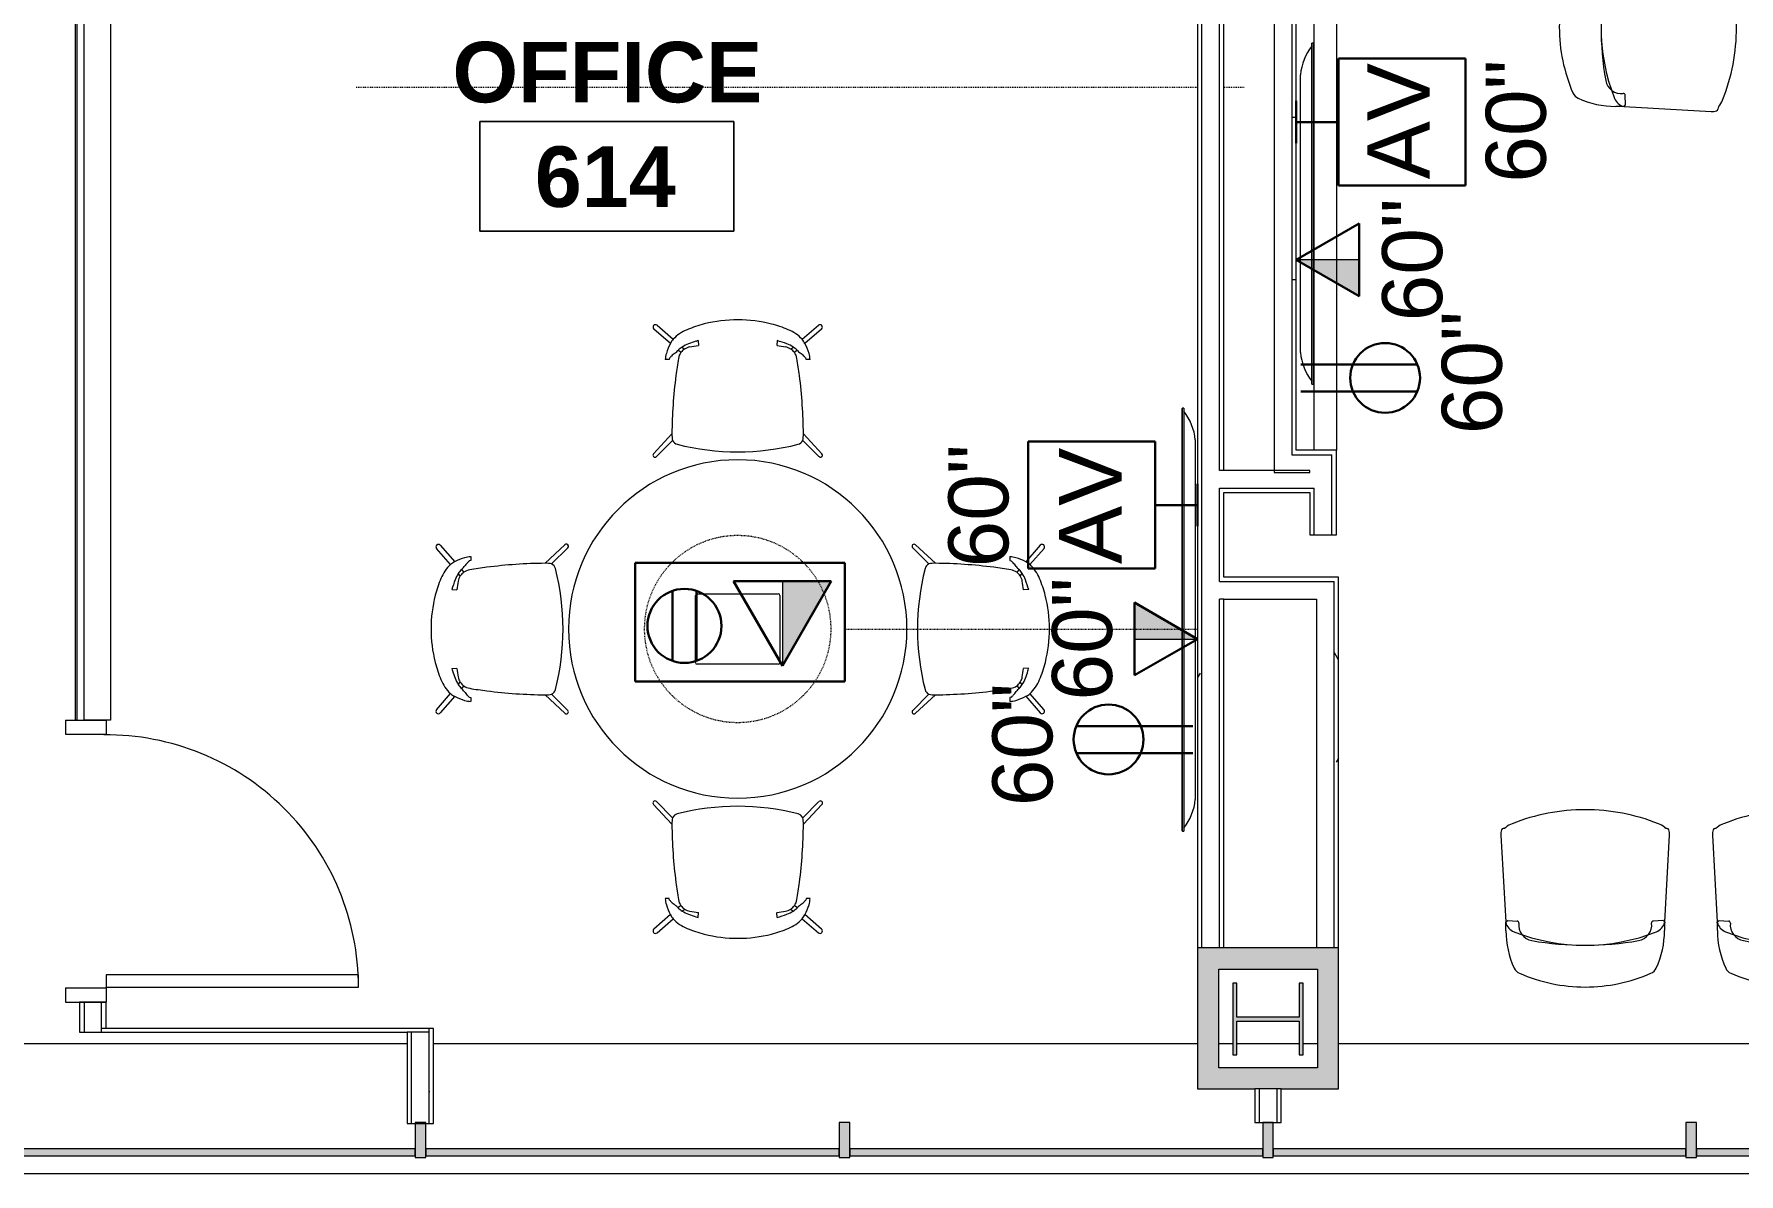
# Model space of a CAD drawing. Header units: inches. Extents: x -1180 to 2011, y -268 to 2143.
# Drawn here: x -592.4 to -350.6, y 717.9 to 879.6 of the extents above; entities that cross this region are included whole.
import ezdxf

# ---------------------------------------------------------------- set-up
doc = ezdxf.new("R2010")
doc.units = ezdxf.units.IN
doc.header["$MEASUREMENT"] = 0
for name, pattern in [('Dash 1_16_', [0.125, 0.0625, -0.0625]), ('Dash 1_8_', [0.25, 0.125, -0.125]), ('Steelcase Hidden Line', [0.117188, 0.078125, -0.039062])]:
    doc.linetypes.add(name, pattern=pattern)
for name, color, linetype, lineweight in [('A-ANNO-NOTE', 131, 'Continuous', 13), ('A-AREA-IDEN', 2, 'Continuous', 9), ('A-DETL', 90, 'Continuous', 13), ('A-DOOR', 31, 'Continuous', 13), ('A-DOOR-FRAM', 31, 'Continuous', 20), ('A-GLAZ-CURT', 52, 'Continuous', 9), ('A-GLAZ-CWMG', 51, 'Continuous', 13), ('A-WALL', 113, 'Continuous', 13), ('A-WALL-PATT', 111, 'Continuous', 13), ('I-FURN', 30, 'Continuous', 9), ('I-WALL', 2, 'Continuous', 13), ('Q-SPCQ', 91, 'Continuous', 9), ('S-COLS', 52, 'Continuous', 13)]:
    doc.layers.add(name, color=color, linetype=linetype, lineweight=lineweight)
doc.styles.add('Arial', font='arial.ttf', dxfattribs={"height": 8.851796})
doc.styles.add('Swis721 Lt BT', font='swissl.ttf', dxfattribs={"height": 8.514638})
doc.styles.add('Swis721 Lt BT_B', font='', dxfattribs={"height": 8.583975})
doc.styles.get('Swis721 Lt BT_B').set_extended_font_data('Swis721 Lt BT', bold=True)
pattern_1 = [(0, (0, 0), (30.72, 7.68), [1.267, -21.773, 1.267, -21.773, -122.88]), (0, (0, 0), (30.72, 7.68), [-46.08, 1.267, -44.813, 1.267, -21.773, -53.76]), (0, (0, 0), (30.72, 7.68), [-115.2, 1.267, -14.093, 1.267, -37.133]), (120, (11.52, 3.84), (-22.011075, 22.7643), [1.267, -21.773, 1.267, -21.773, -122.88]), (120, (11.52, 3.84), (-22.011075, 22.7643), [-46.08, 1.267, -44.813, 1.267, -21.773, -53.76]), (120, (11.52, 3.84), (-22.011075, 22.7643), [-115.2, 1.267, -14.093, 1.267, -37.133]), (240, (15.36, 19.2), (-8.708925, -30.4443), [1.267, -21.773, 1.267, -21.773, -122.88]), (240, (15.36, 19.2), (-8.708925, -30.4443), [-46.08, 1.267, -44.813, 1.267, -21.773, -53.76]), (240, (15.36, 19.2), (-8.708925, -30.4443), [-115.2, 1.267, -14.093, 1.267, -37.133])]

# ---------------------------------------------------------------- blocks, each defined once
blk = doc.blocks.new('HP-Bearing Pile-Column - HP10X57-5580024-6TH FLOOR POWER _ SIGNAL')
at = {"layer": 'S-COLS', "lineweight": 9}
blk.add_hatch(color=7, dxfattribs=at).paths.add_polyline_path([(-5.1, 5), (-5.1, 4.435), (-0.2825, 4.435), (-0.2825, -4.435), (-5.1, -4.435), (-5.1, -5), (5.1, -5), (5.1, -4.435), (0.2825, -4.435), (0.2825, 4.435), (5.1, 4.435), (5.1, 5), (-4.9623, 5)], flags=0)
at = {"layer": 'S-COLS', "color": 8, "lineweight": 20}
for p, q in [((5.1, 5), (-5.1, 5)), ((-5.1, 5), (-5.1, 4.435)), ((5.1, 4.435), (5.1, 5)), ((-5.1, 4.435), (-0.2825, 4.435)), ((-0.2825, 4.435), (-0.2825, -4.435)), ((0.2825, -4.435), (0.2825, 4.435)), ((0.2825, 4.435), (5.1, 4.435)), ((-0.2825, -4.435), (-5.1, -4.435)), ((-5.1, -4.435), (-5.1, -5)), ((5.1, -4.435), (0.2825, -4.435)), ((5.1, -5), (5.1, -4.435)), ((-5.1, -5), (5.1, -5))]:
    blk.add_line(p, q, dxfattribs=at)
blk = doc.blocks.new('System Panel - Glazed-5268268-6TH FLOOR POWER _ SIGNAL')
at = {"layer": 'A-GLAZ-CURT'}
blk.add_hatch(color=7, dxfattribs=at).paths.add_polyline_path([(-29.25, 1.75), (-29.25, 0.75), (29.25, 0.75), (29.25, 1.75)], flags=0)
at = {"layer": 'A-GLAZ-CURT', "color": 8, "lineweight": 20}
for p, q in [((29.25, 1.75), (-29.25, 1.75)), ((-29.25, 1.75), (-29.25, 0.75)), ((-29.25, 0.75), (29.25, 0.75)), ((29.25, 0.75), (29.25, 1.75))]:
    blk.add_line(p, q, dxfattribs=at)
blk = doc.blocks.new('System Panel - Glazed-5268269-6TH FLOOR POWER _ SIGNAL')
at = {"layer": 'A-GLAZ-CURT'}
blk.add_hatch(color=7, dxfattribs=at).paths.add_polyline_path([(19.34, 1.75), (-29.32, 1.75), (-29.32, 0.75), (29.32, 0.75), (29.32, 1.75)], flags=0)
at = {"layer": 'A-GLAZ-CURT', "color": 8, "lineweight": 20}
for p, q in [((29.32, 1.75), (-29.32, 1.75)), ((-29.32, 1.75), (-29.32, 0.75)), ((-29.32, 0.75), (29.32, 0.75)), ((29.32, 0.75), (29.32, 1.75))]:
    blk.add_line(p, q, dxfattribs=at)
blk = doc.blocks.new('System Panel - Glazed-5268270-6TH FLOOR POWER _ SIGNAL')
at = {"layer": 'A-GLAZ-CURT'}
blk.add_hatch(color=7, dxfattribs=at).paths.add_polyline_path([(-29.29, 1.75), (-29.29, 0.75), (29.29, 0.75), (29.29, 1.75), (-23.04, 1.75)], flags=0)
at = {"layer": 'A-GLAZ-CURT', "color": 8, "lineweight": 20}
for p, q in [((29.29, 1.75), (-29.29, 1.75)), ((-29.29, 1.75), (-29.29, 0.75)), ((-29.29, 0.75), (29.29, 0.75)), ((29.29, 0.75), (29.29, 1.75))]:
    blk.add_line(p, q, dxfattribs=at)
blk = doc.blocks.new('Rectangular Mullion - 1_5_ x 2_5_ rectangular-5268262-6TH FLOOR POWER _ SIGNAL')
at = {"layer": 'A-GLAZ-CWMG', "lineweight": 9}
blk.add_hatch(color=7, dxfattribs=at).paths.add_polyline_path([(0.75, -2), (-0.75, -2), (-0.75, 3), (0.75, 3), (0.75, -1.75)], flags=0)
at = {"layer": 'A-GLAZ-CWMG', "color": 8, "lineweight": 20}
for p, q in [((-0.75, 3), (0.75, 3)), ((-0.75, -2), (-0.75, 3)), ((0.75, 3), (0.75, -2)), ((0.75, -2), (-0.75, -2))]:
    blk.add_line(p, q, dxfattribs=at)
blk = doc.blocks.new('A-Flat_Screen_TV - OLED 55BGP 55_-4747240-6TH FLOOR POWER _ SIGNAL')
at = {"layer": 'Q-SPCQ'}
for p, q in [((-24.2, 0.19), (24.2, 0.19)), ((-24.2, 0.19), (-24.2, 0)), ((24.2, 0), (-24.2, 0)), ((-24.14, 0), (-24.14, -0.06)), ((-19.7, 1.81), (19.7, 1.81)), ((24.14, -0.06), (24.14, 0)), ((24.2, 0), (24.2, 0.19)), ((24.14, -0.06), (-24.14, -0.06))]:
    blk.add_line(p, q, dxfattribs=at)
for centre, start, end in [((-19.1, -5.58), 94.6372, 128.9656), ((19.1, -5.58), 51.0344, 85.3628)]:
    blk.add_arc(centre, 7.41, start, end, dxfattribs=at)
blk = doc.blocks.new('Steelcase Coalesse - Bindu - Seating - Conference - Chair - Mid Back-5289058-6TH FLOOR POWER _ SIGNAL')
at = {"layer": 'I-FURN'}
for p, q in [((-11.96, -3.6), (-11.27, -15.92)), ((11.27, -15.92), (11.96, -3.6)), ((-11.27, -15.92), (-10.99, -15.73)), ((-10.99, -15.73), (-9.66, -15.79)), ((10.99, -15.73), (9.66, -15.79)), ((11.27, -15.92), (10.99, -15.73))]:
    blk.add_line(p, q, dxfattribs=at)
for centre, radius, start, end in [((0, -28.17), 28.17, 90.001, 111.5988), ((0, -28.17), 28.17, 68.4012, 89.999), ((-9.06, -5.29), 3.56, 111.5988, 128.378), ((9.06, -5.29), 3.56, 51.622, 68.4012), ((-9.68, -3.48), 2.28, 164.1416, 183.2105), ((-11.59, -2.93), 0.295, 95.4219, 164.1416), ((-11.68, -1.97), 0.666, 275.4219, 308.378), ((11.68, -1.97), 0.666, 231.622, 264.5781), ((11.59, -2.93), 0.295, 15.8584, 84.5781), ((9.68, -3.48), 2.28, 356.7895, 15.8584), ((-30.81, -17.02), 19.57, 359.6896, 3.2105), ((-9.4, -15.52), 1.92, 194.3053, 248.5611), ((-9.66, -16.04), 0.25, 352.9623, 87.7727), ((-7.18, -16.34), 2.25, 172.9623, 260.0453), ((7.18, -16.34), 2.25, 279.9547, 7.0377), ((9.66, -16.04), 0.25, 92.2273, 187.0377), ((9.4, -15.52), 1.92, 291.4389, 345.6947), ((30.81, -17.02), 19.57, 176.7895, 180.3104), ((1.3, -17.19), 12.54, 179.6896, 204.9024), ((0, 8.43), 27.65, 248.5611, 291.4389), ((0, 24.59), 43.81, 260.0453, 279.9547), ((-1.3, -17.19), 12.54, 335.0976, 0.3104), ((-8.74, -21.85), 1.47, 204.9024, 246.483), ((0, -1.77), 23.37, 246.483, 270), ((0, -1.77), 23.37, 270, 293.517), ((8.74, -21.85), 1.47, 293.517, 335.0976)]:
    blk.add_arc(centre, radius, start, end, dxfattribs=at)
blk = doc.blocks.new('Steelcase Coalesse - Host - Table - Round - 60_ Dia - 1 TAP-5300079-6TH FLOOR POWER _ SIGNAL')
at = {"layer": 'I-FURN'}
for p, q in [((-31.89, 26.68), (-20.39, 26.68)), ((-32.14, 16.93), (-32.14, 26.43)), ((-20.14, 26.43), (-20.14, 16.93)), ((-20.39, 16.68), (-31.89, 16.68))]:
    blk.add_line(p, q, dxfattribs=at)
for centre, radius, start, end in [((-26.14, 21.68), 24, 0, 180), ((-31.89, 26.43), 0.25, 90, 180), ((-20.39, 26.43), 0.25, 0, 90), ((-26.14, 21.68), 24, 180, 0), ((-31.89, 16.93), 0.25, 180, 270), ((-20.39, 16.93), 0.25, 270, 0)]:
    blk.add_arc(centre, radius, start, end, dxfattribs=at)
at = {"layer": 'I-FURN', "linetype": 'Steelcase Hidden Line'}
for start, end in [(0, 180), (180, 360)]:
    blk.add_arc((-26.14, 21.68), 13.25, start, end, dxfattribs=at)
blk = doc.blocks.new('Steelcase Coalesse - Wrapp Side - Seating - Four Leg - Chair-5299867-6TH FLOOR POWER _ SIGNAL')
at = {"layer": 'I-FURN'}
for p, q in [((-9.53, 15.37), (-11.88, 17.42)), ((-11.44, 17.95), (-9.15, 15.96)), ((9.15, 15.96), (11.44, 17.95)), ((11.88, 17.42), (9.53, 15.37)), ((-7.88, 14.86), (-7.54, 14.57)), ((-5.61, 15.78), (-5.57, 15.06)), ((5.61, 15.78), (5.57, 15.06)), ((7.54, 14.57), (7.88, 14.86)), ((-9.73, 13.1), (-10.27, 13.1)), ((-9.66, 13.3), (-9.73, 13.1)), ((-8.05, 14.08), (-8.44, 14.42)), ((8.44, 14.42), (8.05, 14.08)), ((9.73, 13.1), (9.66, 13.3)), ((10.27, 13.1), (9.73, 13.1)), ((-11.94, -0.27), (-9.33, 2.54)), ((9.33, 2.54), (11.94, -0.27)), ((-9.24, 1.62), (-11.53, -0.68)), ((11.53, -0.68), (9.24, 1.62))]:
    blk.add_line(p, q, dxfattribs=at)
for centre, radius, start, end in [((-11.66, 17.68), 0.348, 51.3984, 229), ((-4.94, 11.96), 5.81, 112.5595, 136.4079), ((0.05, -0.05), 18.81, 104.7363, 112.5595), ((0, -0.92), 19.64, 75.8603, 103.9565), ((-0.05, -0.05), 18.81, 67.4404, 75.0824), ((4.94, 11.96), 5.81, 43.5921, 67.4404), ((11.66, 17.68), 0.348, 311, 128.6016), ((-4.03, 12.26), 6.32, 150.4844, 164.4644), ((-7.8, 14.68), 1.86, 136.4079, 158.1796), ((-5.29, 10.95), 4.69, 123.4699, 132.1521), ((-6.45, 12.92), 1.98, 123.4581, 143.8091), ((-5.4, 11.11), 4.49, 110.4842, 123.4699), ((-6.45, 12.92), 1.98, 99.7176, 123.4581), ((-0.27, -2.39), 18.93, 107.4061, 110.7258), ((-0.22, -23.51), 38.93, 97.91, 99.7176), ((-0.2, -2.58), 19.13, 106.417, 107.4359), ((0.22, -23.51), 38.93, 80.2824, 82.09), ((0.27, -2.39), 18.93, 69.2742, 73.6235), ((6.45, 12.92), 1.98, 56.5419, 80.2824), ((5.4, 11.11), 4.49, 56.5301, 69.5158), ((6.45, 12.92), 1.98, 36.1909, 56.5419), ((5.29, 10.95), 4.69, 47.8479, 56.5301), ((4.03, 12.26), 6.32, 29.5156, 35.8969), ((4.03, 12.26), 6.32, 15.5356, 29.5156), ((-5.94, 12.78), 4.34, 164.3288, 175.6688), ((-7.5, 11.47), 2.83, 131.9367, 139.5974), ((-5.24, 9.11), 6.1, 126.618, 132.964), ((-10.51, 16.16), 2.71, 307.2391, 320.0505), ((59.89, 1.97), 69.22, 170.6281, 172.6643), ((-6.45, 12.92), 1.98, 143.8091, 170.6281), ((6.45, 12.92), 1.98, 9.3719, 36.1909), ((6.45, 12.92), 1.98, 9.3719, 36.1909), ((-59.89, 1.97), 69.22, 7.3357, 9.3719), ((10.51, 16.16), 2.71, 219.9495, 232.7609), ((5.24, 9.11), 6.1, 47.036, 53.382), ((7.5, 11.47), 2.83, 40.4026, 48.0633), ((5.94, 12.78), 4.34, 4.3312, 15.6712), ((59.89, 1.97), 69.22, 172.6643, 179.5287), ((-59.89, 1.97), 69.22, 0.4713, 7.3357), ((-4.97, 2.5), 4.36, 179.5287, 191.6837), ((4.97, 2.5), 4.36, 348.3163, 0.4713), ((-8.33, 2.04), 1, 204.8357, 255.2463), ((0, 34.83), 34.83, 255.7325, 284.2529), ((8.33, 2.04), 1, 284.2529, 335.1643), ((-11.74, -0.48), 0.29, 135, 315), ((11.74, -0.48), 0.29, 225, 45)]:
    blk.add_arc(centre, radius, start, end, dxfattribs=at)
blk = doc.blocks.new('Steelcase Coalesse - Wrapp Side - Seating - Four Leg - Chair-5298037-6TH FLOOR POWER _ SIGNAL')
at = {"layer": 'I-FURN'}
for p, q in [((-11.94, 0.27), (-9.33, -2.54)), ((-9.24, -1.62), (-11.53, 0.68)), ((11.53, 0.68), (9.24, -1.62)), ((9.33, -2.54), (11.94, 0.27)), ((-9.73, -13.1), (-10.27, -13.1)), ((-9.66, -13.3), (-9.73, -13.1)), ((-8.05, -14.08), (-8.44, -14.42)), ((8.44, -14.42), (8.05, -14.08)), ((9.73, -13.1), (9.66, -13.3)), ((10.27, -13.1), (9.73, -13.1)), ((-9.53, -15.37), (-11.88, -17.42)), ((-11.44, -17.95), (-9.15, -15.96)), ((-7.88, -14.86), (-7.54, -14.57)), ((-5.61, -15.78), (-5.57, -15.06)), ((5.61, -15.78), (5.57, -15.06)), ((7.54, -14.57), (7.88, -14.86)), ((9.15, -15.96), (11.44, -17.95)), ((11.88, -17.42), (9.53, -15.37))]:
    blk.add_line(p, q, dxfattribs=at)
for centre, radius, start, end in [((-11.74, 0.48), 0.29, 45, 225), ((0, -34.83), 34.83, 75.7471, 104.2675), ((11.74, 0.48), 0.29, 315, 135), ((-4.97, -2.5), 4.36, 168.3163, 180.4713), ((-8.33, -2.04), 1, 104.7537, 155.1643), ((8.33, -2.04), 1, 24.8357, 75.7471), ((4.97, -2.5), 4.36, 359.5287, 11.6837), ((59.89, -1.97), 69.22, 180.4713, 187.3357), ((-59.89, -1.97), 69.22, 352.6643, 359.5287), ((59.89, -1.97), 69.22, 187.3357, 189.3719), ((-59.89, -1.97), 69.22, 350.6281, 352.6643), ((-5.94, -12.78), 4.34, 184.3312, 195.6712), ((-4.03, -12.26), 6.32, 195.5356, 209.5156), ((-7.5, -11.47), 2.83, 220.4026, 228.0633), ((-5.24, -9.11), 6.1, 227.036, 233.382), ((-10.51, -16.16), 2.71, 39.9495, 52.7609), ((-5.29, -10.95), 4.69, 227.8479, 236.5301), ((-6.45, -12.92), 1.98, 189.3719, 216.1909), ((-6.45, -12.92), 1.98, 216.1909, 236.5419), ((6.45, -12.92), 1.98, 303.4581, 323.8091), ((5.29, -10.95), 4.69, 303.4699, 312.1521), ((6.45, -12.92), 1.98, 323.8091, 350.6281), ((6.45, -12.92), 1.98, 323.8091, 350.6281), ((10.51, -16.16), 2.71, 127.2391, 140.0505), ((5.24, -9.11), 6.1, 306.618, 312.964), ((7.5, -11.47), 2.83, 311.9367, 319.5974), ((4.03, -12.26), 6.32, 330.4844, 344.4644), ((5.94, -12.78), 4.34, 344.3288, 355.6688), ((-7.8, -14.68), 1.86, 201.8204, 223.5921), ((-4.94, -11.96), 5.81, 223.5921, 247.4405), ((-5.4, -11.11), 4.49, 236.5301, 249.5158), ((-6.45, -12.92), 1.98, 236.5419, 260.2824), ((-0.27, 2.39), 18.93, 249.2742, 252.5939), ((-0.22, 23.51), 38.93, 260.2824, 262.09), ((-0.2, 2.58), 19.13, 252.5641, 253.583), ((0.22, 23.51), 38.93, 277.91, 279.7176), ((0.27, 2.39), 18.93, 286.3765, 290.7258), ((6.45, -12.92), 1.98, 279.7176, 303.4581), ((5.4, -11.11), 4.49, 290.4842, 303.4699), ((4.94, -11.96), 5.81, 292.5596, 316.4079), ((4.03, -12.26), 6.32, 324.1031, 330.4844), ((-11.66, -17.68), 0.348, 131, 308.6016), ((0.05, 0.05), 18.81, 247.4405, 255.2637), ((0, 0.92), 19.64, 256.0435, 284.1397), ((-0.05, 0.05), 18.81, 284.9176, 292.5596), ((11.66, -17.68), 0.348, 231.3984, 49)]:
    blk.add_arc(centre, radius, start, end, dxfattribs=at)
blk = doc.blocks.new('Single Flush - OTJ_SOLIDFLUSH_ALUM-5015488-6TH FLOOR POWER _ SIGNAL')
at = {"layer": 'A-DOOR', "lineweight": 20}
for p, q in [((16.15625, 37.6875), (16.15625, 1.875)), ((17.90625, 37.6875), (16.15625, 37.6875)), ((17.90625, 1.875), (17.90625, 37.6875)), ((16.15625, 1.875), (17.90625, 1.875))]:
    blk.add_line(p, q, dxfattribs=at)
at = {"layer": 'A-DOOR', "lineweight": 9}
blk.add_arc((17.90625, 1.875), 35.8125, 90, 180.5, dxfattribs=at)
at = {"layer": 'A-DOOR-FRAM'}
for p, q in [((-20, -3.875), (-20, 1.875)), ((-20, 1.875), (-18, 1.875)), ((-18, -3.875), (-18, 1.875)), ((18.000004, -3.875), (18.000004, 1.875)), ((18.000004, 1.875), (20.000004, 1.875)), ((20.000004, -3.875), (20.000004, 1.875)), ((-20, -3.875), (-18, -3.875)), ((18.000004, -3.875), (20.000004, -3.875))]:
    blk.add_line(p, q, dxfattribs=at)
blk = doc.blocks.new('Zira Wksta 12 - Type 1-V115-6TH FLOOR POWER _ SIGNAL')
at = {"layer": 'I-FURN', "linetype": 'Dash 1_8_'}
for p, q in [((-108, 12), (-108, -107.34)), ((-108, -111.09), (-108, -114))]:
    blk.add_line(p, q, dxfattribs=at)
blk = doc.blocks.new('A-Flat_Screen_TV - OLED 65B6P 65_-4747238-6TH FLOOR POWER _ SIGNAL')
at = {"layer": 'Q-SPCQ'}
for p, q in [((-30, 0.19), (30, 0.19)), ((-30, 0.19), (-30, 0)), ((30, 0), (-30, 0)), ((-29.94, 0), (-29.94, -0.06)), ((-25.5, 1.81), (25.5, 1.81)), ((29.94, -0.06), (29.94, 0)), ((30, 0), (30, 0.19)), ((29.94, -0.06), (-29.94, -0.06))]:
    blk.add_line(p, q, dxfattribs=at)
for centre, start, end in [((-24.9, -5.58), 94.6372, 128.9656), ((24.9, -5.58), 51.0344, 85.3628)]:
    blk.add_arc(centre, 7.41, start, end, dxfattribs=at)
blk = doc.blocks.new('System Panel - Glazed-5829849-6TH FLOOR POWER _ SIGNAL')
at = {"layer": 'A-GLAZ-CURT', "lineweight": 13}
for p, q in [((95.76, 1.75), (-95.76, 1.75)), ((-95.76, 1.75), (-95.76, 0.75)), ((-95.76, 0.75), (95.76, 0.75)), ((95.76, 0.75), (95.76, 1.75))]:
    blk.add_line(p, q, dxfattribs=at)
blk = doc.blocks.new('Rectangular Mullion - 1_5_ x 2_5_ rectangular-5829844-6TH FLOOR POWER _ SIGNAL')
at = {"layer": 'A-GLAZ-CWMG', "lineweight": 9}
for p, q in [((-586.55, 973.85), (-586.55, 782.32)), ((-581.55, 973.85), (-581.55, 782.32)), ((-586.3, 782.32), (-586.55, 782.32)), ((-581.55, 782.32), (-585.3, 782.32))]:
    blk.add_line(p, q, dxfattribs=at)
blk = doc.blocks.new('Room Tag - Room Name and Number-3379422-6TH FLOOR POWER _ SIGNAL')
at = {"layer": 'A-AREA-IDEN'}
for p, q in [((-0.1881, -0.1636), (-0.1881, -0.0018)), ((-0.1881, -0.0018), (0.1869, -0.0018)), ((0.1869, -0.0018), (-0.1881, -0.0018)), ((-0.1881, -0.0018), (-0.1881, -0.1636)), ((0.1869, -0.0018), (0.1869, -0.1636)), ((0.1869, -0.1636), (0.1869, -0.0018)), ((0.1869, -0.1636), (-0.1881, -0.1636)), ((-0.1881, -0.1636), (0.1869, -0.1636))]:
    blk.add_line(p, q, dxfattribs=at)

msp = doc.modelspace()

# ---------------------------------------------------------------- hatches: boundary and pattern name
at = {"layer": 'A-ANNO-NOTE', "lineweight": 9}
for points in [[(-404.44, 842.44), (-404.44, 847.6), (-413.37, 847.6)], [(-486.23, 790.01), (-479.31, 802.01), (-486.23, 802.01), (-486.23, 801.55)], [(-427.37, 793.82), (-436.3, 798.98), (-436.3, 793.82), (-429.49, 793.82)]]:
    msp.add_hatch(color=256, dxfattribs=at).paths.add_polyline_path(points, flags=0)
at = {"layer": 'A-WALL-PATT', "lineweight": 9}
h = msp.add_hatch(dxfattribs=at)
h.set_pattern_fill('FP_1', color=256, style=0, pattern_type=2)
h.set_pattern_definition(pattern_1)
h.paths.add_polyline_path([(-582.17, 738.57), (-582.17, 742.32), (-582.8, 742.32), (-582.8, 738.57)], flags=0)
h.paths.add_polyline_path([(-582.8, 975.35), (-582.17, 975.35), (-582.17, 979.97), (-582.8, 979.97), (-582.8, 979.35)], flags=0)
h.paths.add_polyline_path([(-582.17, 982.47), (-582.17, 987.1), (-582.8, 987.1), (-582.8, 982.47)], flags=0)
h.paths.add_polyline_path([(-582.8, 1162.48), (-582.17, 1162.48), (-582.17, 1166.48), (-582.8, 1166.48)], flags=0)
h = msp.add_hatch(dxfattribs=at)
h.set_pattern_fill('FP_1', color=256, style=0, pattern_type=2)
h.set_pattern_definition(pattern_1)
h.paths.add_polyline_path([(-427.37, 750), (-426.75, 750), (-426.75, 965.1), (-427.37, 965.1), (-427.37, 780.83)], flags=0)
h = msp.add_hatch(dxfattribs=at)
h.set_pattern_fill('FP_1', color=256, style=0, pattern_type=2)
h.set_pattern_definition(pattern_1)
h.paths.add_polyline_path([(-423.62, 750), (-423.62, 799.46), (-424.25, 799.46), (-424.25, 750)], flags=0)
h.paths.add_polyline_path([(-423.62, 801.96), (-423.62, 815.21), (-424.25, 815.21), (-424.25, 801.96)], flags=0)
h.paths.add_polyline_path([(-424.25, 817.71), (-423.62, 817.71), (-423.62, 943.46), (-424.25, 943.46), (-424.25, 820.59)], flags=0)
h.paths.add_polyline_path([(-423.62, 945.96), (-423.62, 959.21), (-424.25, 959.21), (-424.25, 945.96)], flags=0)
h.paths.add_polyline_path([(-423.62, 961.71), (-423.62, 965.1), (-424.25, 965.1), (-424.25, 961.71)], flags=0)
h = msp.add_hatch(dxfattribs=at)
h.set_pattern_fill('FP_1', color=256, style=0, pattern_type=2)
h.set_pattern_definition(pattern_1)
h.paths.add_polyline_path([(-413.37, 820.59), (-413.37, 941.21), (-414, 941.21), (-414, 820.59)], flags=0)
h = msp.add_hatch(dxfattribs=at)
h.set_pattern_fill('FP_1', color=256, style=0, pattern_type=2)
h.set_pattern_definition(pattern_1)
h.paths.add_polyline_path([(-407.37, 750), (-407.37, 802.59), (-408, 802.59), (-408, 750)], flags=0)
for points in [[(-427.37, 730), (-424.37, 730), (-424.37, 750), (-427.37, 750), (-427.37, 736.45)], [(-424.37, 747), (-407.37, 747), (-407.37, 750), (-424.37, 750)], [(-407.37, 730), (-407.37, 747), (-410.37, 747), (-410.37, 730)], [(-418.62, 730), (-410.37, 730), (-410.37, 733), (-424.37, 733), (-424.37, 730), (-419.25, 730)]]:
    msp.add_hatch(color=7, dxfattribs=at).paths.add_polyline_path(points, flags=0)
h = msp.add_hatch(dxfattribs=at)
h.set_pattern_fill('FP_1', color=256, style=0, pattern_type=2)
h.set_pattern_definition(pattern_1)
h.paths.add_polyline_path([(-536.34, 725.12), (-535.71, 725.12), (-535.71, 738.57), (-536.34, 738.57), (-536.34, 736.45)], flags=0)

# ---------------------------------------------------------------- linework, layer by layer
at = {"layer": 'A-ANNO-NOTE', "lineweight": 30}
for p, q in [((-407.37, 876.15), (-407.37, 858.15)), ((-389.37, 876.15), (-407.37, 876.15)), ((-389.37, 858.15), (-389.37, 876.15)), ((-413.37, 864.15), (-413.37, 870.15)), ((-413.37, 867.15), (-407.37, 867.15)), ((-407.37, 858.15), (-389.37, 858.15)), ((-413.37, 847.6), (-404.44, 852.75)), ((-404.44, 852.75), (-404.44, 842.44)), ((-413.37, 847.6), (-404.44, 842.44)), ((-412.72, 832.77), (-396.19, 832.77)), ((-412.72, 828.94), (-396.19, 828.94)), ((-433.37, 821.82), (-451.37, 821.82)), ((-451.37, 821.82), (-451.37, 803.82)), ((-433.37, 803.82), (-433.37, 821.82)), ((-427.37, 815.82), (-427.37, 809.82)), ((-427.37, 812.82), (-433.37, 812.82)), ((-507.11, 804.63), (-477.4, 804.63)), ((-507.11, 787.81), (-507.11, 804.63)), ((-477.4, 804.63), (-477.4, 787.81)), ((-451.37, 803.82), (-433.37, 803.82)), ((-501.83, 790.71), (-501.83, 800.65)), ((-498.45, 790.71), (-498.45, 800.65)), ((-493.16, 802.01), (-479.31, 802.01)), ((-486.23, 790.01), (-493.16, 802.01)), ((-479.31, 802.01), (-486.23, 790.01)), ((-427.37, 793.82), (-436.3, 798.98)), ((-436.3, 788.67), (-436.3, 798.98)), ((-427.37, 793.82), (-436.3, 788.67)), ((-477.4, 787.81), (-507.11, 787.81)), ((-428.03, 781.48), (-444.55, 781.48)), ((-428.03, 777.65), (-444.55, 777.65))]:
    msp.add_line(p, q, dxfattribs=at)
at = {"layer": 'A-ANNO-NOTE', "lineweight": 9}
for p, q in [((-413.37, 847.6), (-404.44, 842.44)), ((-404.44, 847.6), (-413.37, 847.6)), ((-404.44, 842.44), (-404.44, 847.6)), ((-486.23, 802.01), (-486.23, 790.01)), ((-486.23, 790.01), (-479.31, 802.01)), ((-479.31, 802.01), (-486.23, 802.01)), ((-427.37, 793.82), (-436.3, 798.98)), ((-436.3, 798.98), (-436.3, 793.82)), ((-436.3, 793.82), (-427.37, 793.82))]:
    msp.add_line(p, q, dxfattribs=at)
at = {"layer": 'A-ANNO-NOTE', "lineweight": 30}
for centre, radius in [((-400.76, 830.85), 4.95), ((-500.14, 795.68), 5.25), ((-439.99, 779.57), 4.95)]:
    msp.add_circle(centre, radius, dxfattribs=at)
at = {"layer": 'A-DETL', "linetype": 'Dash 1_16_'}
msp.add_line((-477.5, 795.23), (-427.37, 795.23), dxfattribs=at)
at = {"layer": 'A-WALL'}
for p, q in [((-426.75, 750), (-426.75, 965.1)), ((-424.25, 817.71), (-424.25, 943.46)), ((-414, 941.21), (-414, 819.96)), ((-414, 819.96), (-408.31, 819.96)), ((-408.31, 808.59), (-408.31, 819.96)), ((-423.62, 817.71), (-424.25, 817.71)), ((-424.25, 801.96), (-424.25, 815.21)), ((-424.25, 815.21), (-410.81, 815.21)), ((-410.81, 808.59), (-410.81, 815.21)), ((-424.25, 801.96), (-408, 801.96)), ((-408, 750), (-408, 801.96)), ((-424.25, 750), (-424.25, 799.46)), ((-423.62, 799.46), (-424.25, 799.46)), ((-585.3, 742.32), (-585.3, 738.07)), ((-582.8, 738.07), (-582.8, 742.32)), ((-582.17, 738.57), (-582.8, 738.57)), ((-536.34, 738.07), (-539.46, 738.07)), ((-538.84, 725.12), (-538.84, 738.07)), ((-536.34, 725.12), (-536.34, 738.57)), ((-415.5, 730), (-419.25, 730)), ((-418.62, 730), (-418.62, 725.26)), ((-416.12, 730), (-416.12, 725.26))]:
    msp.add_line(p, q, dxfattribs=at)
at = {"layer": 'A-WALL', "color": 55}
msp.add_line((-424.37, 750), (-427.37, 750), dxfattribs=at)
at = {"layer": 'A-WALL', "lineweight": 9}
for p, q in [((-767.55, 736.45), (-539.46, 736.45)), ((-535.71, 736.45), (-427.37, 736.45)), ((-424.37, 736.45), (-422.37, 736.45)), ((-421.81, 736.45), (-412.94, 736.45)), ((-412.37, 736.45), (-410.37, 736.45)), ((-407.37, 736.45), (-67.38, 736.45)), ((1201.15, 717.95), (-955.72, 717.95))]:
    msp.add_line(p, q, dxfattribs=at)
at = {"layer": 'I-WALL'}
for p, q in [((-427.37, 965.1), (-427.37, 750)), ((-423.62, 817.71), (-423.62, 943.46)), ((-416.5, 943.71), (-416.5, 817.46)), ((-413.37, 820.59), (-413.37, 940.59)), ((-407.68, 820.59), (-413.37, 820.59)), ((-407.68, 808.59), (-407.68, 820.59)), ((-411.43, 817.71), (-423.62, 817.71)), ((-416.5, 817.46), (-411.43, 817.46)), ((-411.43, 817.46), (-411.43, 817.71)), ((-423.62, 802.59), (-423.62, 814.59)), ((-423.62, 814.59), (-411.43, 814.59)), ((-411.43, 814.59), (-411.43, 808.59)), ((-411.43, 808.59), (-407.68, 808.59)), ((-407.37, 802.59), (-423.62, 802.59)), ((-407.37, 750), (-407.37, 802.59)), ((-423.62, 750), (-423.62, 799.46)), ((-423.62, 799.46), (-410.5, 799.46)), ((-410.5, 799.46), (-410.5, 750)), ((-582.17, 742.32), (-585.92, 742.32)), ((-585.92, 742.32), (-585.92, 738.07)), ((-582.17, 738.57), (-582.17, 742.32)), ((-585.92, 738.07), (-539.46, 738.07)), ((-535.71, 738.57), (-582.17, 738.57)), ((-539.46, 738.07), (-539.46, 725.12)), ((-535.71, 725.12), (-535.71, 738.57)), ((-419.25, 730), (-419.25, 725.26)), ((-415.5, 725.26), (-415.5, 730)), ((-539.46, 725.12), (-535.71, 725.12)), ((-419.25, 725.26), (-415.5, 725.26))]:
    msp.add_line(p, q, dxfattribs=at)
at = {"layer": 'I-WALL', "lineweight": 9}
for p, q in [((-410.81, 820.59), (-410.81, 940.59)), ((-407.68, 940.59), (-407.68, 820.59))]:
    msp.add_line(p, q, dxfattribs=at)
at = {"layer": 'I-WALL', "color": 8, "lineweight": 20}
for p, q in [((-427.37, 750), (-427.37, 730)), ((-407.37, 750), (-424.37, 750)), ((-407.37, 730), (-407.37, 750)), ((-424.37, 733), (-424.37, 747)), ((-424.37, 747), (-410.37, 747)), ((-410.37, 747), (-410.37, 733)), ((-410.37, 733), (-424.37, 733)), ((-427.37, 730), (-419.25, 730)), ((-415.5, 730), (-407.37, 730))]:
    msp.add_line(p, q, dxfattribs=at)

# ---------------------------------------------------------------- block references
at = {"layer": 'A-AREA-IDEN', "xscale": 95.99999999999994, "yscale": 95.99999999999994, "zscale": 95.99999999999994}
msp.add_blockref('Room Tag - Room Name and Number-3379422-6TH FLOOR POWER _ SIGNAL', (-511.08, 867.38), dxfattribs=at)
at = {"layer": 'A-DOOR', "rotation": 269.9999999999999}
msp.add_blockref('Single Flush - OTJ_SOLIDFLUSH_ALUM-5015488-6TH FLOOR POWER _ SIGNAL', (-584.05, 762.32), dxfattribs=at)
at = {"layer": 'A-GLAZ-CURT'}
for name, p, rotation in [('System Panel - Glazed-5829849-6TH FLOOR POWER _ SIGNAL', (-584.55, 878.08), 89.9999999999999), ('System Panel - Glazed-5268268-6TH FLOOR POWER _ SIGNAL', (-567.59, 722.26), 180), ('System Panel - Glazed-5268269-6TH FLOOR POWER _ SIGNAL', (-507.52, 722.26), 180), ('System Panel - Glazed-5268270-6TH FLOOR POWER _ SIGNAL', (-447.41, 722.26), 180), ('System Panel - Glazed-5268268-6TH FLOOR POWER _ SIGNAL', (-387.37, 722.26), 180), ('System Panel - Glazed-5268268-6TH FLOOR POWER _ SIGNAL', (-327.37, 722.26), 180)]:
    msp.add_blockref(name, p, dxfattribs=dict(at, rotation=rotation))
at = {"layer": 'A-GLAZ-CWMG', "lineweight": 9}
msp.add_blockref('Rectangular Mullion - 1_5_ x 2_5_ rectangular-5829844-6TH FLOOR POWER _ SIGNAL', (0, 0), dxfattribs=at)
at = {"layer": 'A-GLAZ-CWMG', "lineweight": 9, "extrusion": (0, 0, -1)}
for p in [(537.59, 722.26), (477.45, 722.26), (417.37, 722.26), (357.37, 722.26)]:
    msp.add_blockref('Rectangular Mullion - 1_5_ x 2_5_ rectangular-5268262-6TH FLOOR POWER _ SIGNAL', p, dxfattribs=at)
at = {"layer": 'I-FURN'}
for name, p, rotation in [('Zira Wksta 12 - Type 1-V115-6TH FLOOR POWER _ SIGNAL', (-534.71, 980.1), 89.9999999999998), ('Steelcase Coalesse - Bindu - Seating - Conference - Chair - Mid Back-5289058-6TH FLOOR POWER _ SIGNAL', (-350.92, 880.6), 269.9999999999998), ('Steelcase Coalesse - Wrapp Side - Seating - Four Leg - Chair-5299867-6TH FLOOR POWER _ SIGNAL', (-517.36, 795.23), 89.99999999999972), ('Steelcase Coalesse - Wrapp Side - Seating - Four Leg - Chair-5298037-6TH FLOOR POWER _ SIGNAL', (-467.09, 795.23), 89.99999999999972)]:
    msp.add_blockref(name, p, dxfattribs=dict(at, rotation=rotation))
for name, p in [('Steelcase Coalesse - Wrapp Side - Seating - Four Leg - Chair-5299867-6TH FLOOR POWER _ SIGNAL', (-492.59, 820.37)), ('Steelcase Coalesse - Host - Table - Round - 60_ Dia - 1 TAP-5300079-6TH FLOOR POWER _ SIGNAL', (-466.45, 773.56)), ('Steelcase Coalesse - Wrapp Side - Seating - Four Leg - Chair-5298037-6TH FLOOR POWER _ SIGNAL', (-492.59, 770.09)), ('Steelcase Coalesse - Bindu - Seating - Conference - Chair - Mid Back-5289058-6TH FLOOR POWER _ SIGNAL', (-372.38, 769.6)), ('Steelcase Coalesse - Bindu - Seating - Conference - Chair - Mid Back-5289058-6TH FLOOR POWER _ SIGNAL', (-342.38, 769.6))]:
    msp.add_blockref(name, p, dxfattribs=at)
at = {"layer": 'Q-SPCQ'}
for name, p, rotation in [('A-Flat_Screen_TV - OLED 55BGP 55_-4747240-6TH FLOOR POWER _ SIGNAL', (-410.96, 854.15), 89.9999999999999), ('A-Flat_Screen_TV - OLED 65B6P 65_-4747238-6TH FLOOR POWER _ SIGNAL', (-429.5, 796.56), 269.9999999999995)]:
    msp.add_blockref(name, p, dxfattribs=dict(at, rotation=rotation))
at = {"layer": 'S-COLS', "lineweight": 9, "rotation": 89.99999999999991}
msp.add_blockref('HP-Bearing Pile-Column - HP10X57-5580024-6TH FLOOR POWER _ SIGNAL', (-417.37, 739.92), dxfattribs=at)

# ---------------------------------------------------------------- texts
at = {"layer": 'A-ANNO-NOTE', "lineweight": 9, "attachment_point": 2, "rotation": 90}
for s, insert, char_height, width, line_spacing_factor, style in [('AV', (-403.28, 867.27), 8.852, 19.656, 0.938532, 'Arial'), ('60"', (-386.49, 867.27), 8.515, 18.9, 1.00667, 'Swis721 Lt BT'), ('60"', (-401.19, 847.6), 8.515, 18.9, 1.00667, 'Swis721 Lt BT'), ('60"', (-392.73, 831.59), 8.515, 18.9, 1.00667, 'Swis721 Lt BT'), ('60"', (-462.71, 812.7), 8.515, 18.9, 1.00667, 'Swis721 Lt BT'), ('AV', (-447, 812.7), 8.852, 19.656, 0.938532, 'Arial'), ('60"', (-448.01, 793.82), 8.515, 18.9, 1.00667, 'Swis721 Lt BT'), ('60"', (-456.47, 778.83), 8.515, 18.9, 1.00667, 'Swis721 Lt BT')]:
    msp.add_mtext(s, dxfattribs=dict(at, insert=insert, char_height=char_height, width=width, line_spacing_factor=line_spacing_factor, style=style))
at = {"layer": 'A-AREA-IDEN', "char_height": 8.584, "attachment_point": 2, "line_spacing_factor": 0.998538, "style": 'Swis721 Lt BT_B'}
for s, insert, width in [('OFFICE', (-511.07, 878.52), 49.572), ('614', (-511.36, 863.69), 23.004)]:
    msp.add_mtext(s, dxfattribs=dict(at, insert=insert, width=width))

doc.saveas('drawing.dxf')
